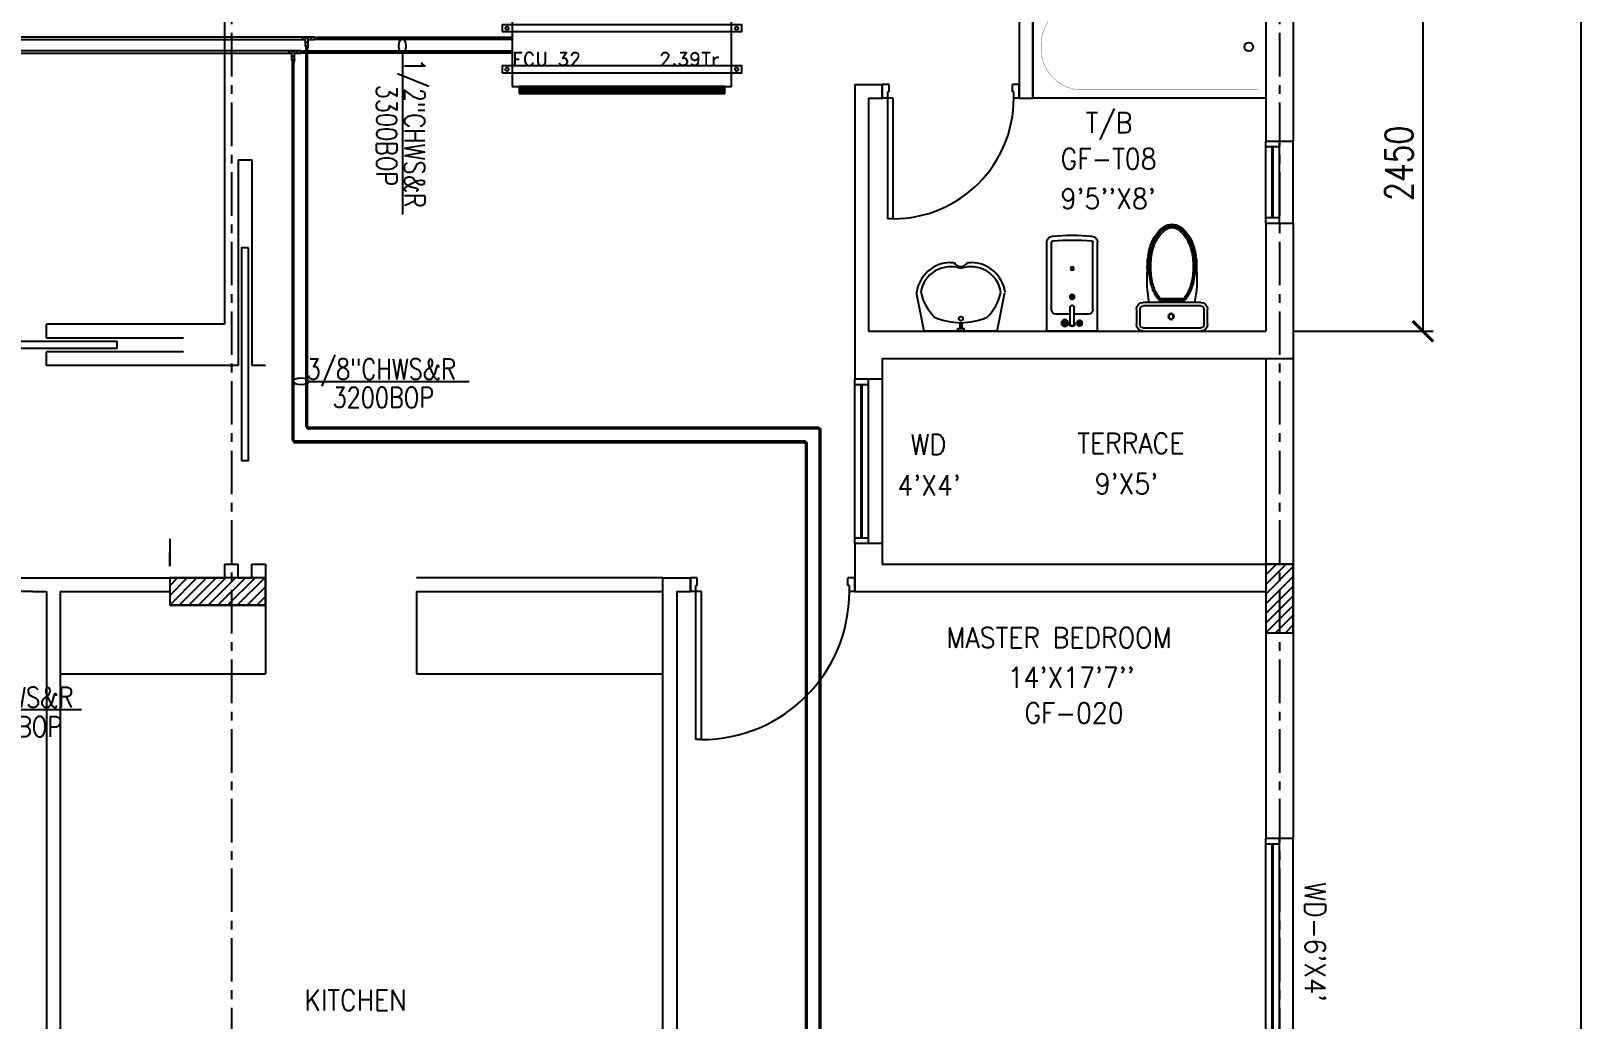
# Model space of a CAD drawing. Header units: millimetres. Extents: x -1288794 to 2153086, y -2701644 to -1428868.
# Drawn here: x 1627486 to 1638798, y -1486344 to -1479129 of the extents above; entities that cross this region are included whole.
import ezdxf

# ---------------------------------------------------------------- set-up
doc = ezdxf.new("R2010")
doc.units = ezdxf.units.MM
doc.header["$LTSCALE"] = 100
doc.header["$PDMODE"] = 34
doc.linetypes.add('CENTER', pattern=[50.8, 31.75, -6.35, 6.35, -6.35])
doc.linetypes.add('DASHED2', pattern=[9.525, 6.35, -3.175])
for name, color, linetype in [('A-ANNO-TEXT', 8, 'Continuous'), ('A-AREA', 8, 'CENTER'), ('A-DOOR', 4, 'Continuous'), ('A-FLOR-OVHD', 4, 'DASHED2'), ('A-FLOR-PFIX', 8, 'Continuous'), ('A-FLOR-SPCL', 8, 'Continuous'), ('A-GLAZ', 5, 'Continuous'), ('A-GRID', 253, 'CENTER'), ('A-WALL-FULL', 8, 'Continuous'), ('AC-CHILLED WATER TEXT', 41, 'Continuous'), ('AC-CHR', 60, 'Continuous'), ('AC-CHS', 30, 'Continuous'), ('AC-HLTEXT', 100, 'Continuous'), ('AC-SAD TEXT', 3, 'Continuous'), ('FCU-AC', 160, 'Continuous'), ('S-COL- HACT.', 9, 'Continuous'), ('S-COL.', 8, 'Continuous')]:
    doc.layers.add(name, color=color, linetype=linetype)
doc.styles.add('ROMAND', font='romand')
doc.styles.add('ROMANS', font='romans.shx', dxfattribs={"width": 0.8})
doc.styles.add('SIMPLEX', font='simplex.shx', dxfattribs={"width": 0.8})
doc.dimstyles.new('100 of DIM2', dxfattribs={"dimscale": 0, "dimtxt": 200, "dimasz": 150, "dimexe": 75, "dimexo": 200, "dimgap": 75, "dimtad": 1, "dimdec": 0, "dimrnd": 5, "dimzin": 0, "dimdsep": 46, "dimtxsty": 'ROMANS', "dimblk": 'ARCHTICK', "dimcen": 100, "dimclrd": 94, "dimclre": 94, "dimclrt": 2, "dimadec": 0, "dimazin": 0, "dimtfac": 1, "dimtdec": 0, "dimtofl": 0, "dimtmove": 2, "dimatfit": 3, "dimldrblk": 'OPEN90', "dimfxl": 75, "dimtolj": 1, "dimtzin": 0, "dimarcsym": 0})
pattern_1 = [(45, (2733053.36, -1109556.65), (-35.355339, 35.355339), [])]

# ---------------------------------------------------------------- blocks, each defined once
blk = doc.blocks.new('W-180')
for p, q in [((1800, 100), (0, 100)), ((1800, 0), (0, 0)), ((40, 0), (40, 100)), ((1760, 100), (1760, 0))]:
    blk.add_line(p, q)
at = {"linetype": 'Continuous'}
for p, q in [((1760, 53), (40, 53)), ((1760, 47), (40, 47))]:
    blk.add_line(p, q, dxfattribs=at)
blk = doc.blocks.new('WC-1')
for p, q in [((-210, 0), (210, 0)), ((-260, -160), (-260, -50)), ((-235, -160), (-235, -50)), ((-210, -25), (210, -25)), ((235, -50), (235, -160)), ((260, -50), (260, -160)), ((210, -185), (-210, -185)), ((210, -210), (-210, -210)), ((91, -223), (-91, -223)), ((86, -235), (-86, -235))]:
    blk.add_line(p, q)
for radius in [22.1, 17.1]:
    blk.add_circle((-6, -107), radius)
for centre, radius, start, end in [((-210, -50), 50, 90, 180), ((-210, -50), 25, 90, 180), ((210, -50), 50, 360, 90), ((210, -50), 25, 360, 90), ((-210, -160), 50, 180, 270), ((-210, -160), 25, 180, 270), ((722, -383), 904, 168.9529, 184.0632), ((69, -365), 214, 138.4152, 149.8586), ((-69, -365), 214, 30.1414, 41.5848), ((210, -160), 25, 270, 360), ((210, -160), 50, 270, 360), ((178, -428), 341, 149.8586, 166.4766), ((178, -428), 328, 149.8586, 166.4766), ((69, -365), 201, 139.9943, 149.8586), ((-69, -365), 201, 30.1414, 40.0057), ((-178, -428), 328, 13.5234, 30.1414), ((-178, -428), 341, 13.5234, 30.1414), ((352, -470), 532, 177.5541, 180), ((352, -470), 520, 166.4766, 180), ((352, -470), 507, 166.4766, 180), ((-352, -470), 507, 360, 13.5234), ((-352, -470), 520, 360, 13.5234), ((-352, -470), 532, 360, 2.4459), ((352, -470), 532, 180, 193.5234), ((352, -470), 520, 180, 193.5234), ((352, -470), 507, 180, 193.5234), ((-352, -470), 507, 346.4766, 360), ((-352, -470), 520, 346.4766, 360), ((-352, -470), 532, 346.4766, 360), ((178, -512), 353, 193.5234, 210.1414), ((178, -512), 341, 193.5234, 210.1414), ((178, -512), 328, 193.5234, 210.1414), ((69, -575), 201, 210.1414, 234.4972), ((-69, -575), 201, 305.5028, 329.8586), ((-178, -512), 328, 329.8586, 346.4766), ((-178, -512), 341, 329.8586, 346.4766), ((-178, -512), 353, 329.8586, 346.4766), ((69, -575), 226, 210.1414, 234.4972), ((69, -575), 214, 210.1414, 234.4972), ((0, -672), 108, 234.4972, 270), ((0, -672), 95.9, 234.4972, 270), ((0, -672), 83.4, 234.4972, 270), ((0, -672), 83.4, 270, 305.5028), ((0, -672), 95.9, 270, 305.5028), ((0, -672), 108, 270, 305.5028), ((-69, -575), 214, 305.5028, 329.8586), ((-69, -575), 226, 305.5028, 329.8586)]:
    blk.add_arc(centre, radius, start, end)
at = {"linetype": 'Continuous', "ltscale": 50}
blk.add_arc((-722, -383), 904, 355.9368, 11.0471, dxfattribs=at)
blk = doc.blocks.new('W-120')
for p, q in [((1200, 100), (0, 100)), ((1200, 0), (0, 0)), ((40, 0), (40, 100)), ((1160, 100), (1160, 0))]:
    blk.add_line(p, q)
at = {"linetype": 'Continuous'}
for p, q in [((1160, 53), (40, 53)), ((1160, 47), (40, 47))]:
    blk.add_line(p, q, dxfattribs=at)
blk = doc.blocks.new('D-120-R1')
for p, q in [((-80, 1180), (-40, 1180)), ((-80, 1180), (-80, 100)), ((-40, 1180), (-40, 55)), ((-1200, 100), (-1160, 100)), ((-1200, 100), (-1200, 0)), ((-1160, 100), (-1160, 55)), ((-1160, 55), (-1150, 55)), ((-1150, 55), (-1150, 0)), ((-80, 100), (0, 100)), ((-50, 55), (-40, 55)), ((-50, 55), (-50, 0)), ((-50, 0), (0, 0)), ((0, 100), (0, 0)), ((-1200, 0), (-1150, 0))]:
    blk.add_line(p, q)
at = {"linetype": 'Continuous'}
blk.add_arc((-80, 100), 1080, 90, 180, dxfattribs=at)
blk = doc.blocks.new('BIDET-1')
for p, q in [((175, 0), (-175, 0)), ((-185, -10), (-185, -649)), ((-39, -59), (-69, -59)), ((-54, -44), (-54, -74)), ((-15, -54), (-15, -174)), ((15, -54), (15, -174)), ((39, -59), (69, -59)), ((54, -44), (54, -74)), ((185, -10), (185, -649)), ((-150, -155), (-150, -649)), ((-15, -125), (-120, -125)), ((120, -125), (15, -125)), ((150, -155), (150, -649)), ((12, -250), (-12, -250)), ((-9, -259), (9, -241)), ((-9, -241), (9, -259)), ((0, -238), (0, -262))]:
    blk.add_line(p, q)
for centre, radius in [((-54, -59), 25), ((-54, -59), 20), ((-54, -59), 15.2), ((-54, -59), 10.2), ((54, -59), 20), ((54, -59), 15.2), ((54, -59), 10.2), ((0, -250), 17.5), ((0, -250), 12.5), ((0, -457), 12.5), ((0, -457), 10)]:
    blk.add_circle(centre, radius)
for centre, radius, start, end in [((-175, -10), 10, 90, 180), ((175, -10), 10, 0, 90), ((0, -54), 20, 318.5904, 221.4096), ((0, -54), 15, 0, 180), ((-120, -155), 30, 90, 180), ((0, -174), 15, 180, 0), ((120, -155), 30, 0, 90), ((-140, -649), 45, 180, 265.2062), ((-140, -649), 10, 180, 265.2062), ((0, 1020), 1685, 265.2062, 274.7938), ((140, -649), 10, 274.7938, 0), ((140, -649), 45, 274.7938, 0), ((0, 1020), 1720, 265.2062, 274.7938)]:
    blk.add_arc(centre, radius, start, end)
blk = doc.blocks.new('W-60')
for p, q in [((600, 100), (0, 100)), ((600, 0), (0, 0)), ((40, 0), (40, 100)), ((560, 100), (560, 0))]:
    blk.add_line(p, q)
at = {"linetype": 'Continuous'}
for p, q in [((560, 53), (40, 53)), ((560, 47), (40, 47))]:
    blk.add_line(p, q, dxfattribs=at)
blk = doc.blocks.new('LAV-4')
for p, q in [((-266, 0), (-322, -283)), ((-266, 0), (268, 0)), ((268, 0), (324, -280)), ((-48, -500), (-75, -500)), ((75, -500), (50, -500))]:
    blk.add_line(p, q)
for points in [[(-25, 0), (-25, -18), (25, -18), (25, 0)], [(-9, -20), (-9, -57), (8, -57), (8, -20)]]:
    blk.add_lwpolyline(points, close=True)
blk.add_circle((0, -91), 15.4)
for centre, radius, start, end in [((74, -366), 375, 135.3333, 167.1432), ((0, -539), 477, 66.1261, 113.874), ((-74, -366), 375, 12.5199, 44.6667), ((-75, -250), 250, 187.6784, 270), ((-75, -250), 220, 188.5814, 289.9523), ((75, -250), 220, 250.0878, 350.8515), ((75, -250), 250, 270, 353.0121), ((1, -527), 55.9, 28.7827, 151.2173), ((50, -499), 0, 238.1883, 0)]:
    blk.add_arc(centre, radius, start, end)
blk = doc.blocks.new('D-100-R1')
for p, q in [((-80, 980), (-80, 100)), ((-80, 980), (-40, 980)), ((-40, 980), (-40, 55)), ((-1000, 100), (-1000, 0)), ((-1000, 100), (-960, 100)), ((-960, 100), (-960, 55)), ((-960, 55), (-950, 55)), ((-950, 55), (-950, 0)), ((-80, 100), (0, 100)), ((-50, 55), (-50, 0)), ((-50, 55), (-40, 55)), ((-50, 0), (0, 0)), ((0, 100), (0, 0)), ((-1000, 0), (-950, 0))]:
    blk.add_line(p, q)
at = {"linetype": 'Continuous'}
blk.add_arc((-80, 100), 880, 90, 180, dxfattribs=at)
blk = doc.blocks.new('BT-2')
blk.add_lwpolyline([(0, 750), (1700, 750), (1700, 0), (0, 0)], close=True)
at = {"const_width": 2}
blk.add_lwpolyline([(60, 690), (1340, 690, -0.414214), (1640, 390), (1640, 360, -0.414214), (1340, 60), (60, 60)], format="xyb", close=True, dxfattribs=at)
blk.add_circle((125, 375), 31.9)
blk = doc.blocks.new('_ArchTick')
at = {"color": 0, "linetype": 'ByBlock', "const_width": 0.15}
blk.add_lwpolyline([(-0.5, -0.5), (0.5, 0.5)], dxfattribs=at)
blk = doc.blocks.new('*D643')
at = {"layer": 'AC-HLTEXT', "color": 94, "lineweight": -2, "transparency": 16777216}
for p, q in [((1636698, -1478869), (1637720, -1478869)), ((1637645, -1478869), (1637645, -1481319)), ((1636698, -1481319), (1637720, -1481319))]:
    blk.add_line(p, q, dxfattribs=at)
at = {"layer": 'Defpoints', "color": 0, "transparency": 16777216}
for p in [(1636498, -1478869), (1636498, -1481319), (1637645, -1481319)]:
    blk.add_point(p, dxfattribs=at)
at = {"layer": 'AC-HLTEXT', "color": 94, "lineweight": -2, "transparency": 16777216, "xscale": 150, "yscale": 150, "zscale": 150}
for p, rotation in [((1637645, -1478869), 90), ((1637645, -1481319), 270)]:
    blk.add_blockref('_ArchTick', p, dxfattribs=dict(at, rotation=rotation))
at = {"layer": 'AC-HLTEXT', "color": 2, "transparency": 16777216, "insert": (1637470, -1480094), "char_height": 200, "attachment_point": 5, "rotation": 90, "style": 'ROMANS'}
blk.add_mtext('\\A1;2450', dxfattribs=at)
blk = doc.blocks.new('fcu 2.5 tr')
h = blk.add_hatch()
h.set_pattern_fill('NET', color=3)
h.paths.add_polyline_path([(83172, -1587743), (81672, -1587743), (81672, -1587793), (83172, -1587793)])
at = {"layer": 'FCU-AC'}
for p, q in [((81672, -1587030), (81647, -1587055)), ((83172, -1587030), (81672, -1587030)), ((83197, -1587055), (83172, -1587030)), ((83197, -1587055), (81647, -1587055)), ((81672, -1587080), (81647, -1587055)), ((81672, -1587080), (81647, -1587105)), ((83197, -1587105), (81647, -1587105)), ((81672, -1587130), (81647, -1587105)), ((81672, -1587130), (81647, -1587155)), ((83172, -1587080), (81672, -1587080)), ((83172, -1587080), (81672, -1587080)), ((83172, -1587130), (81672, -1587130)), ((83172, -1587130), (81672, -1587130)), ((83197, -1587055), (83172, -1587080)), ((83197, -1587105), (83172, -1587080)), ((83197, -1587105), (83172, -1587130)), ((83197, -1587155), (83172, -1587130)), ((83197, -1587155), (81647, -1587155)), ((81672, -1587180), (81647, -1587155)), ((83197, -1587155), (83172, -1587180))]:
    blk.add_line(p, q, dxfattribs=at)
at = {"layer": 'FCU-AC', "color": 1}
for p, q in [((83172, -1586980), (81672, -1586980)), ((81672, -1586980), (81672, -1587030)), ((81672, -1587030), (83172, -1587030)), ((83172, -1587030), (83172, -1586980)), ((83172, -1587180), (81672, -1587180)), ((81672, -1587180), (81672, -1587230)), ((81672, -1587230), (83172, -1587230)), ((83172, -1587230), (83172, -1587180))]:
    blk.add_line(p, q, dxfattribs=at)
at = {"layer": 'FCU-AC'}
blk.add_lwpolyline([(81622, -1587743), (83222, -1587743), (83222, -1587230), (81622, -1587230)], close=True, dxfattribs=at)
at = {"layer": 'FCU-AC', "color": 6}
for points in [[(81547, -1587343), (83297, -1587343), (83297, -1587293), (81547, -1587293)], [(81547, -1587643), (83297, -1587643), (83297, -1587593), (81547, -1587593)]]:
    blk.add_lwpolyline(points, close=True, dxfattribs=at)
at = {"layer": 'FCU-AC', "color": 3}
blk.add_lwpolyline([(81672, -1587793), (83172, -1587793), (83172, -1587743), (81672, -1587743)], close=True, dxfattribs=at)
at = {"layer": 'FCU-AC', "color": 6}
for centre in [(81584, -1587318), (83259, -1587318), (81584, -1587618), (83259, -1587618)]:
    blk.add_circle(centre, 12.5, dxfattribs=at)

msp = doc.modelspace()

# ---------------------------------------------------------------- hatches: boundary and pattern name
at = {"layer": 'S-COL- HACT.', "linetype": 'Continuous', "ltscale": 3}
h = msp.add_hatch(dxfattribs=at)
h.set_pattern_fill('ANSI31', color=256, scale=400, style=0)
h.set_pattern_definition(pattern_1)
h.paths.add_polyline_path([(1636498.2, -1483018.6), (1636498.2, -1483518.6), (1636698.2, -1483518.6), (1636698.2, -1483018.6)])
h = msp.add_hatch(dxfattribs=at)
h.set_pattern_fill('ANSI31', color=256, scale=400, style=0)
h.set_pattern_definition(pattern_1)
h.paths.add_polyline_path([(1628498.2, -1483318.6), (1629198.2, -1483318.6), (1629198.2, -1483118.6), (1628498.2, -1483118.6)])

# ---------------------------------------------------------------- linework, layer by layer
at = {"layer": 'A-AREA', "ltscale": 15}
msp.add_line((1638798.2, -1512568.6), (1638798.2, -1469568.6), dxfattribs=at)
at = {"layer": 'A-DOOR', "ltscale": 3}
for points in [[(1629073.2, -1480711.1), (1629023.2, -1480711.1), (1629023.2, -1482261.1), (1629073.2, -1482261.1), (1629073.2, -1480711.1)], [(1628114.2, -1481443.6), (1628114.2, -1481393.6), (1627064.2, -1481393.6), (1627064.2, -1481443.6), (1628114.2, -1481443.6)]]:
    msp.add_lwpolyline(points, dxfattribs=at)
at = {"layer": 'A-FLOR-OVHD', "linetype": 'Continuous', "ltscale": 3}
for p, q in [((1625698.2, -1483118.6), (1627498.2, -1483118.6)), ((1627498.2, -1483218.6), (1625698.2, -1483218.6))]:
    msp.add_line(p, q, dxfattribs=at)
at = {"layer": 'A-FLOR-SPCL', "ltscale": 3}
for p, q in [((1636498.2, -1481518.6), (1636498.2, -1483018.6)), ((1636698.2, -1481518.6), (1636698.2, -1483018.6)), ((1629198.2, -1483218.6), (1629198.2, -1483818.6)), ((1630298.2, -1483218.6), (1632098.2, -1483218.6)), ((1630298.2, -1483218.6), (1630298.2, -1483818.6)), ((1627698.2, -1483818.6), (1629198.2, -1483818.6)), ((1630298.2, -1483818.6), (1632098.2, -1483818.6))]:
    msp.add_line(p, q, dxfattribs=at)
at = {"layer": 'A-GLAZ', "ltscale": 3}
for p, q in [((1636698.2, -1480531.3), (1636698.2, -1479931.3)), ((1633698.2, -1481668.6), (1633698.2, -1482868.6)), ((1636698.2, -1486818.6), (1636698.2, -1485018.6))]:
    msp.add_line(p, q, dxfattribs=at)
at = {"layer": 'A-GRID', "ltscale": 0.1}
for p, q in [((1628948.2, -1466442.6), (1628948.2, -1514577)), ((1636598.2, -1466442.6), (1636598.2, -1514577))]:
    msp.add_line(p, q, dxfattribs=at)
at = {"layer": 'A-WALL-FULL', "ltscale": 3}
for p, q in [((1628898.2, -1474668.6), (1628898.2, -1481268.6)), ((1636698.2, -1476368.6), (1636698.2, -1479931.3)), ((1634698.2, -1478268.6), (1634698.2, -1479618.6)), ((1634798.2, -1478868.6), (1634798.2, -1479618.6)), ((1636498.2, -1478868.6), (1636498.2, -1479931.3)), ((1633498.2, -1479518.6), (1633698.2, -1479518.6)), ((1633498.2, -1479518.6), (1633498.2, -1481668.6)), ((1633698.2, -1479518.6), (1633698.2, -1479618.6)), ((1633598.2, -1479618.6), (1633698.2, -1479618.6)), ((1633598.2, -1479618.6), (1633598.2, -1481318.6)), ((1634698.2, -1479618.6), (1634798.2, -1479618.6)), ((1636498.2, -1479931.3), (1636698.2, -1479931.3)), ((1628998.2, -1480068.6), (1628998.2, -1481568.6)), ((1628998.2, -1480068.6), (1629098.2, -1480068.6)), ((1629098.2, -1480068.6), (1629098.2, -1481568.6)), ((1636498.2, -1480531.3), (1636498.2, -1481318.6)), ((1636498.2, -1480531.3), (1636698.2, -1480531.3)), ((1636698.2, -1480531.3), (1636698.2, -1481518.6)), ((1628898.2, -1481268.6), (1627598.2, -1481268.6)), ((1627598.2, -1481368.6), (1627598.2, -1481268.6)), ((1628598.2, -1481368.6), (1627598.2, -1481368.6)), ((1633598.2, -1481318.6), (1636498.2, -1481318.6)), ((1628598.2, -1481468.6), (1627598.2, -1481468.6)), ((1627598.2, -1481568.6), (1627598.2, -1481468.6)), ((1628898.2, -1481568.6), (1627598.2, -1481568.6)), ((1628998.2, -1481568.6), (1628898.2, -1481568.6)), ((1629198.2, -1481568.6), (1629098.2, -1481568.6)), ((1633698.2, -1481518.6), (1636698.2, -1481518.6)), ((1633698.2, -1481518.6), (1633698.2, -1481668.6)), ((1633698.2, -1481668.6), (1633498.2, -1481668.6)), ((1633498.2, -1482868.6), (1633498.2, -1483218.6)), ((1633698.2, -1482868.6), (1633498.2, -1482868.6)), ((1633698.2, -1482868.6), (1633698.2, -1483018.6)), ((1628898.2, -1483018.6), (1628898.2, -1483118.6)), ((1628898.2, -1483018.6), (1628998.2, -1483018.6)), ((1628998.2, -1483118.6), (1628998.2, -1483018.6)), ((1629098.2, -1483118.6), (1629098.2, -1483018.6)), ((1629098.2, -1483018.6), (1629198.2, -1483018.6)), ((1629198.2, -1483018.6), (1629198.2, -1483218.6)), ((1633698.2, -1483018.6), (1636698.2, -1483018.6)), ((1636698.2, -1483018.6), (1636698.2, -1485018.6)), ((1627498.2, -1483118.6), (1628898.2, -1483118.6)), ((1628998.2, -1483118.6), (1629098.2, -1483118.6)), ((1632096.8, -1483118.6), (1630298.2, -1483118.6)), ((1632098.2, -1483118.6), (1632298.2, -1483118.6)), ((1632098.2, -1486529.4), (1632098.2, -1483118.6)), ((1632298.2, -1483118.6), (1632298.2, -1483218.6)), ((1627498.2, -1483218.6), (1627598.2, -1483218.6)), ((1627598.2, -1483218.6), (1627598.2, -1487118.6)), ((1627698.2, -1483218.6), (1627698.2, -1486429.4)), ((1627698.2, -1483218.6), (1628498.2, -1483218.6)), ((1632198.2, -1483218.6), (1632198.2, -1488618.6)), ((1632198.2, -1483218.6), (1632298.2, -1483218.6)), ((1632298.2, -1483218.6), (1632298.2, -1483218.6)), ((1633498.2, -1483218.6), (1636498.2, -1483218.6)), ((1636498.2, -1483218.6), (1636498.2, -1485018.6)), ((1636498.2, -1485018.6), (1636698.2, -1485018.6))]:
    msp.add_line(p, q, dxfattribs=at)
at = {"layer": 'A-WALL-FULL', "linetype": 'Continuous', "ltscale": 3}
for p, q in [((1628498.2, -1483033.7), (1628498.2, -1482933.7)), ((1629198.2, -1483118.6), (1629198.2, -1483318.6)), ((1629198.2, -1483318.6), (1628498.2, -1483318.6))]:
    msp.add_line(p, q, dxfattribs=at)
at = {"layer": 'AC-CHILLED WATER TEXT'}
for p, q in [((1630196.1, -1479295.8), (1630196.1, -1480468.1)), ((1629512, -1481685.1), (1630684.3, -1481685.1)), ((1626681.8, -1484079.9), (1627854, -1484079.9))]:
    msp.add_line(p, q, dxfattribs=at)
for centre, major_axis in [((1630196.1, -1479239.7), (0, 56.2)), ((1629455.9, -1481685.1), (-56.2, 0))]:
    msp.add_ellipse(centre, major_axis=major_axis, ratio=0.4449937, dxfattribs=at)
at = {"layer": 'AC-CHR'}
for p, q in [((1629554.7, -1479173.5), (1624994.4, -1479173.5)), ((1629489.7, -1479193.5), (1624994.4, -1479193.5)), ((1629469.7, -1479193.5), (1629469.7, -1479173.5)), ((1629489.7, -1479238.5), (1629489.7, -1479183.5)), ((1629509.7, -1479213.5), (1629489.7, -1479213.5)), ((1629509.7, -1479238.5), (1629509.7, -1479183.5)), ((1629554.7, -1479193.5), (1629509.7, -1479193.5)), ((1629529.7, -1479193.5), (1629529.7, -1479173.5)), ((1629554.7, -1479193.5), (1629554.7, -1479173.5)), ((1629554.7, -1479173.5), (1629574.7, -1479176)), ((1629574.7, -1479191), (1629554.7, -1479193.5)), ((1630998.2, -1479176), (1629574.7, -1479176)), ((1629574.7, -1479191), (1629574.7, -1479176)), ((1630998.2, -1479191), (1629574.7, -1479191)), ((1629509.7, -1479238.5), (1629489.7, -1479238.5)), ((1629489.7, -1479238.5), (1629494.7, -1479258.5)), ((1629504.7, -1479258.5), (1629494.7, -1479258.5)), ((1629494.7, -1479276), (1629494.7, -1479258.5)), ((1629494.7, -1482012.2), (1629494.7, -1479291)), ((1629509.7, -1479238.5), (1629504.7, -1479258.5)), ((1629504.7, -1479276), (1629504.7, -1479258.5)), ((1629504.7, -1482012.2), (1629504.7, -1479291)), ((1629504.7, -1482012.2), (1629494.7, -1482012.2)), ((1633230.9, -1482022.2), (1629514.7, -1482022.2)), ((1629514.7, -1482032.2), (1629514.7, -1482022.2)), ((1633230.9, -1482032.2), (1629514.7, -1482032.2)), ((1633230.9, -1482022.2), (1633230.9, -1482032.2)), ((1633240.9, -1489663.4), (1633240.9, -1482042.2)), ((1633240.9, -1482042.2), (1633250.9, -1482042.2)), ((1633250.9, -1489663.4), (1633250.9, -1482042.2))]:
    msp.add_line(p, q, dxfattribs=at)
for centre, radius, start, end in [((1629499.7, -1479183.5), 10, 0, 180), ((1629514.7, -1482012.2), 20, 180, 270), ((1629514.7, -1482012.2), 10, 180, 270), ((1633230.9, -1482042.2), 20, 0, 90), ((1633230.9, -1482042.2), 10, 0, 90)]:
    msp.add_arc(centre, radius, start, end, dxfattribs=at)
at = {"layer": 'AC-CHS'}
for p, q in [((1629454.7, -1479273.5), (1624894.4, -1479273.5)), ((1629389.7, -1479293.5), (1624894.4, -1479293.5)), ((1629369.7, -1479293.5), (1629369.7, -1479273.5)), ((1629389.7, -1479338.5), (1629389.7, -1479283.5)), ((1629409.7, -1479313.5), (1629389.7, -1479313.5)), ((1629409.7, -1479338.5), (1629409.7, -1479283.5)), ((1629454.7, -1479293.5), (1629409.7, -1479293.5)), ((1629429.7, -1479293.5), (1629429.7, -1479273.5)), ((1629454.7, -1479293.5), (1629454.7, -1479273.5)), ((1629454.7, -1479273.5), (1629474.7, -1479276)), ((1629474.7, -1479291), (1629454.7, -1479293.5)), ((1630998.2, -1479276), (1629474.7, -1479276)), ((1629474.7, -1479291), (1629474.7, -1479276)), ((1630998.2, -1479291), (1629474.7, -1479291)), ((1629409.7, -1479338.5), (1629389.7, -1479338.5)), ((1629389.7, -1479338.5), (1629394.7, -1479358.5)), ((1629394.7, -1482112.2), (1629394.7, -1479358.5)), ((1629404.7, -1479358.5), (1629394.7, -1479358.5)), ((1629409.7, -1479338.5), (1629404.7, -1479358.5)), ((1629404.7, -1482112.2), (1629404.7, -1479358.5)), ((1629404.7, -1482112.2), (1629394.7, -1482112.2)), ((1633130.9, -1482122.2), (1629414.7, -1482122.2)), ((1629414.7, -1482132.2), (1629414.7, -1482122.2)), ((1633130.9, -1482132.2), (1629414.7, -1482132.2)), ((1633130.9, -1482122.2), (1633130.9, -1482132.2)), ((1633140.9, -1489763.4), (1633140.9, -1482142.2)), ((1633140.9, -1482142.2), (1633150.9, -1482142.2)), ((1633150.9, -1489763.4), (1633150.9, -1482142.2))]:
    msp.add_line(p, q, dxfattribs=at)
for centre, radius, start, end in [((1629399.7, -1479283.5), 10, 0, 180), ((1629414.7, -1482112.2), 20, 180, 270), ((1629414.7, -1482112.2), 10, 180, 270), ((1633130.9, -1482142.2), 20, 0, 90), ((1633130.9, -1482142.2), 10, 0, 90)]:
    msp.add_arc(centre, radius, start, end, dxfattribs=at)
at = {"layer": 'S-COL.', "linetype": 'Continuous', "ltscale": 3}
for p, q in [((1628498.2, -1482833.7), (1628498.2, -1483033.7)), ((1629198.2, -1483318.6), (1629198.2, -1483118.6)), ((1628498.2, -1483318.6), (1629198.2, -1483318.6))]:
    msp.add_line(p, q, dxfattribs=at)
for points in [[(1636498.2, -1483018.6), (1636498.2, -1483518.6), (1636698.2, -1483518.6), (1636698.2, -1483018.6)], [(1636498.2, -1483018.6), (1636498.2, -1483518.6), (1636698.2, -1483518.6), (1636698.2, -1483018.6)], [(1636498.2, -1483018.6), (1636498.2, -1483518.6), (1636698.2, -1483518.6), (1636698.2, -1483018.6)], [(1628498.2, -1483318.6), (1629198.2, -1483318.6), (1629198.2, -1483118.6), (1628498.2, -1483118.6)], [(1628498.2, -1483318.6), (1629198.2, -1483318.6), (1629198.2, -1483118.6), (1628498.2, -1483118.6)]]:
    msp.add_lwpolyline(points, close=True, dxfattribs=at)

# ---------------------------------------------------------------- block references
at = {"layer": 'A-DOOR', "ltscale": 3, "rotation": 180}
for name, p in [('D-100-R1', (1633698.2, -1479518.6)), ('D-120-R1', (1632298.2, -1483118.6))]:
    msp.add_blockref(name, p, dxfattribs=at)
at = {"layer": 'A-FLOR-PFIX', "ltscale": 3, "rotation": 180}
for name, p in [('BT-2', (1636498.2, -1478868.6)), ('LAV-4', (1634272.2, -1481318.6))]:
    msp.add_blockref(name, p, dxfattribs=at)
at = {"layer": 'A-FLOR-PFIX', "ltscale": 3, "xscale": -1, "rotation": 180}
for name, p in [('WC-1', (1635812.9, -1481318.6)), ('BIDET-1', (1635084.7, -1481318.6))]:
    msp.add_blockref(name, p, dxfattribs=at)
at = {"layer": 'A-GLAZ', "ltscale": 3, "rotation": 270}
for name, p in [('W-60', (1636498.2, -1479931.3)), ('W-120', (1633498.2, -1481668.6)), ('W-180', (1636498.2, -1485018.6))]:
    msp.add_blockref(name, p, dxfattribs=at)
at = {"layer": 'FCU-AC', "color": 3}
msp.add_blockref('fcu 2.5 tr', (1549376.6, 108209.6), dxfattribs=at)

# ---------------------------------------------------------------- texts
at = {"layer": 'A-ANNO-TEXT', "style": 'ROMANS', "width": 0.9}
for s, p in [('T/B', (1635182.3, -1479872.6)), ('GF-T08', (1635000.2, -1480135.8)), ("9'5''X8'", (1635000.2, -1480426.9)), ('WD', (1633904.1, -1482219.8)), ('TERRACE', (1635121.5, -1482211.7)), ("4'X4'", (1633808.7, -1482518.2)), ("9'X5'", (1635249, -1482507.2)), ('MASTER BEDROOM', (1634166.6, -1483629.6)), ("14'X17'7''", (1634613.8, -1483920.1)), ('GF-020', (1634736.4, -1484179.4)), ('KITCHEN', (1629480.2, -1486273.7))]:
    msp.add_text(s, height=150, dxfattribs=at).set_placement(p)
msp.add_text("WD-6'X4'", height=150, rotation=270, dxfattribs=at).set_placement((1636783.1, -1485339.3))
at = {"layer": 'AC-CHILLED WATER TEXT', "style": 'SIMPLEX', "width": 0.8}
for s, p in [('1/2"CHWS&R', (1630211.2, -1479328.5)), ('3300BOP', (1630006.4, -1479520.6))]:
    msp.add_text(s, height=150, rotation=270, dxfattribs=at).set_placement(p)
for s, p in [('3/8"CHWS&R', (1629496.3, -1481670.1)), ('3200BOP', (1629686.9, -1481876.5)), ('1/2"CHWS&R', (1626704, -1484064.8)), ('3300BOP', (1626972.2, -1484278.8))]:
    msp.add_text(s, height=150, dxfattribs=at).set_placement(p)
at = {"layer": 'AC-SAD TEXT', "style": 'ROMAND'}
for s, p in [('FCU 32', (1630998.2, -1479383.5)), ('2.39Tr', (1632071.3, -1479383.5))]:
    msp.add_text(s, height=100, dxfattribs=at).set_placement(p)

# ---------------------------------------------------------------- dimensions: what is measured, and where the dimension line sits
at = {"layer": 'AC-HLTEXT'}
dim = msp.add_linear_dim(base=(1637644.9, -1481318.6), p1=(1636498.2, -1478868.6), p2=(1636498.2, -1481318.6), angle=90, dimstyle='100 of DIM2', override={"dimscale": 1, "dimfxl": 0.2}, dxfattribs=at)
dim.commit()
dim.dimension.update_dxf_attribs({"geometry": '*D643', "text_midpoint": (1637469.9, -1480093.6)})

doc.saveas('drawing.dxf')
